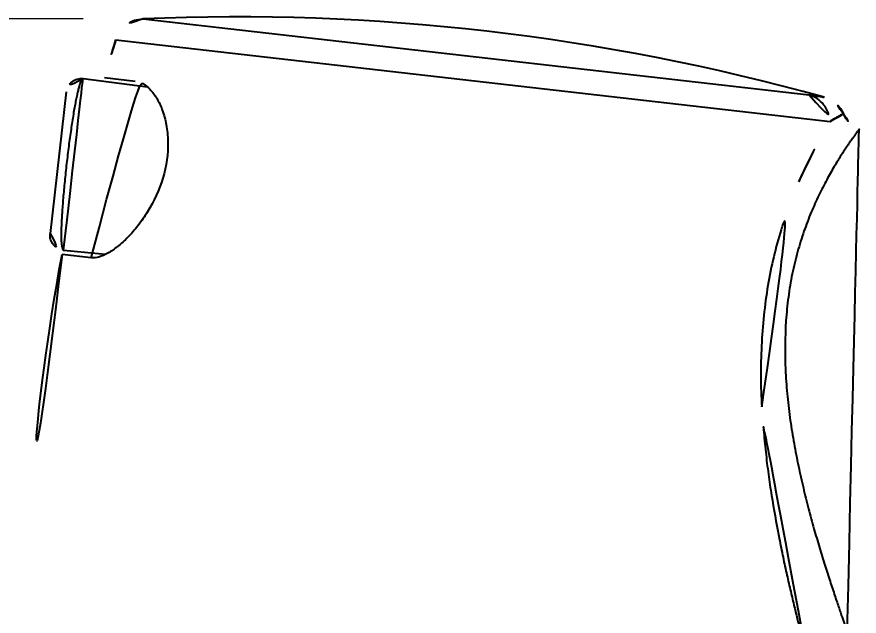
# Model space of a CAD drawing. Extents: x 16296671794 to 16296673174, y -37409618104 to -37409617131.
# Drawn here: x 16296671988.5 to 16296672044.4, y -37409617294.6 to -37409617254.8 of the extents above; entities that cross this region are included whole.
import ezdxf

# ---------------------------------------------------------------- set-up
doc = ezdxf.new("R2010")
doc.units = 0
doc.header["$LTSCALE"] = 10
doc.header["$MEASUREMENT"] = 0
doc.header["$PDMODE"] = 3
doc.header["$PDSIZE"] = -10
doc.layers.get('0').update_dxf_attribs({"linetype": 'CONTINUOUS'})
doc.layers.get('DEFPOINTS').update_dxf_attribs({"linetype": 'CONTINUOUS'})
doc.layers.add('3500S01', color=7, linetype='CONTINUOUS')
doc.layers.add('COLOR9_1', color=7, linetype='CONTINUOUS')
doc.styles.add('Daelim Dimension', font='NanumGothic.ttf')
doc.dimstyles.new('DEFAULT', dxfattribs={"dimscale": 2, "dimtxt": 2, "dimasz": 2, "dimexe": 0, "dimexo": 2, "dimgap": 1, "dimtad": 1, "dimdec": 1, "dimzin": 9, "dimdsep": 46, "dimtxsty": 'Daelim Dimension', "dimcen": 0.5, "dimclrd": 252, "dimclre": 252, "dimclrt": 3, "dimadec": 1, "dimazin": 0, "dimtfac": 1, "dimtdec": 1, "dimtix": 1, "dimtmove": 0, "dimatfit": 3, "dimfxl": 0, "dimtolj": 1, "dimtzin": 1, "dimlwd": 9, "dimlwe": 9, "dimarcsym": 0})

# ---------------------------------------------------------------- blocks, each defined once
blk = doc.blocks.new('*D4')
at = {"color": 5, "lineweight": 9}
for p, q in [((16296671992.894489, -37409617254.890663), (16296671872.35091, -37409617254.890663)), ((16296671872.35091, -37409617577.35965), (16296671872.35091, -37409617258.890663)), ((16296672176.03809, -37409617581.35965), (16296671872.35091, -37409617581.35965))]:
    blk.add_line(p, q, dxfattribs=at)
at = {"color": 5}
for points in [[(16296671871.68424, -37409617258.890663), (16296671873.01757, -37409617258.890663), (16296671872.35091, -37409617254.890663)], [(16296671871.68424, -37409617577.35965), (16296671873.01757, -37409617577.35965), (16296671872.35091, -37409617581.35965)]]:
    blk.add_solid(points, dxfattribs=at)
at = {"layer": 'DEFPOINTS', "color": 0}
for p in [(16296671872.35091, -37409617254.890663), (16296671996.894489, -37409617254.890663), (16296672180.03809, -37409617581.35965)]:
    blk.add_point(p, dxfattribs=at)
at = {"color": 7, "insert": (16296671858.94891, -37409617418.125153), "char_height": 20, "attachment_point": 5, "rotation": 90, "style": 'Daelim Dimension'}
blk.add_mtext('\\A1;326.5', dxfattribs=at)

msp = doc.modelspace()

# ---------------------------------------------------------------- linework, layer by layer
at = {"layer": '3500S01', "color": 9, "linetype": 'Continuous'}
for p, q in [((16296671996.89439, -37409617254.890663), (16296672041.088169, -37409617259.942917)), ((16296671995.073601, -37409617256.28434), (16296672042.49144, -37409617261.70517))]:
    msp.add_line(p, q, dxfattribs=at)
at = {"layer": '3500S01', "color": 7, "linetype": 'Continuous'}
for p, q in [((16296671994.310181, -37409617258.786903), (16296671996.36306, -37409617259.021584)), ((16296671993.430099, -37409617270.764442), (16296671991.50071, -37409617270.543877))]:
    msp.add_line(p, q, dxfattribs=at)
for centre, radius, start, end in [((16296671996.980061, -37409617256.888817), 2, 92.4550237, 162.4083402), ((16296672003.105579, -37409617399.757568), 145, 74.40517686, 92.45502368), ((16296672109.0285, -37409617292.41404), 119.54528, 162.40878993, 163.66289936), ((16296672041.54887, -37409617262.021629), 1.999749, 24.1566248, 74.4071891), ((16296672045.198151, -37409617260.384827), 1.999768, 204.158578, 246.9806935), ((16296672109.0285, -37409617292.41404), 119.54528, 169.45909724, 185.02076869)]:
    msp.add_arc(centre, radius, start, end, dxfattribs=at)
msp.add_open_spline([(16296671993.43013, -37409617270.76445), (16296671993.60339, -37409617270.784248), (16296671994.00135, -37409617270.726997), (16296671994.596081, -37409617270.452187), (16296671995.238529, -37409617270.003288), (16296671995.90663, -37409617269.388702), (16296671996.575649, -37409617268.617393), (16296671997.448931, -37409617267.355873), (16296671998.299299, -37409617265.506767), (16296671998.604691, -37409617263.48111), (16296671998.453211, -37409617261.953239), (16296671998.19412, -37409617260.986053), (16296671997.828791, -37409617260.192749), (16296671997.39213, -37409617259.587372), (16296671996.907579, -37409617259.17675), (16296671996.537821, -37409617259.041557), (16296671996.36307, -37409617259.021584)], degree=3, knots=[0, 0, 0, 0, 0.035352868, 0.079146494, 0.132066814, 0.193572966, 0.262766841, 0.33861653, 0.504140895, 0.67081815, 0.746559115, 0.814152612, 0.872868811, 0.922688577, 0.964341368, 1, 1, 1, 1], dxfattribs=at)
at = {"layer": '3500S01', "color": 9, "linetype": 'Continuous'}
for points, knots in [([(16296672041.088169, -37409617259.942917), (16296672041.277189, -37409617259.996437), (16296672041.6422, -37409617260.16552), (16296672042.085381, -37409617260.575813), (16296672042.38772, -37409617261.104584), (16296672042.47681, -37409617261.50383), (16296672042.49151, -37409617261.7052)], [0, 0, 0, 0, 0.24659614, 0.495277915, 0.746555432, 1, 1, 1, 1]), ([(16296672041.088209, -37409617259.942932), (16296672041.214331, -37409617259.959106), (16296672041.44585, -37409617259.989227), (16296672041.71941, -37409617260.030968), (16296672041.898769, -37409617260.062111), (16296672041.99317, -37409617260.078217), (16296672042.05196, -37409617260.08976), (16296672042.079229, -37409617260.093491), (16296672042.086399, -37409617260.09549)], [0, 0, 0, 0, 0.377707089, 0.693520658, 0.821876442, 0.918531767, 0.977883834, 1, 1, 1, 1]), ([(16296672042.49147, -37409617261.705238), (16296672042.55201, -37409617261.663986), (16296672042.668909, -37409617261.588013), (16296672042.8384, -37409617261.486519), (16296672042.98963, -37409617261.401337), (16296672043.118601, -37409617261.331017), (16296672043.211309, -37409617261.282494), (16296672043.272141, -37409617261.251701), (16296672043.30759, -37409617261.234718), (16296672043.334249, -37409617261.221367), (16296672043.35643, -37409617261.212791), (16296672043.36455, -37409617261.206093), (16296672043.374041, -37409617261.204674), (16296672043.373529, -37409617261.203247)], [0, 0, 0, 0, 0.216341074, 0.41162643, 0.583366132, 0.728888647, 0.845520985, 0.892170165, 0.930630875, 0.960755352, 0.982432743, 0.995547787, 1, 1, 1, 1]), ([(16296672043.62645, -37409617295.572357), (16296672043.625839, -37409617295.572113), (16296672043.625509, -37409617295.569008), (16296672043.622761, -37409617295.564491), (16296672043.61969, -37409617295.555473), (16296672043.61236, -37409617295.537453), (16296672043.60058, -37409617295.506111), (16296672043.58263, -37409617295.458847), (16296672043.56015, -37409617295.398376), (16296672043.53315, -37409617295.32502), (16296672043.501869, -37409617295.23893), (16296672043.451719, -37409617295.099586), (16296672043.37932, -37409617294.895752), (16296672043.28159, -37409617294.616943), (16296672043.169901, -37409617294.294418), (16296672043.0453, -37409617293.930847), (16296672042.908859, -37409617293.528992), (16296672042.705429, -37409617292.924782), (16296672042.43008, -37409617292.093681), (16296672042.084579, -37409617291.014603), (16296672041.72489, -37409617289.838493), (16296672041.36146, -37409617288.578873), (16296672041.003731, -37409617287.246727), (16296672040.660061, -37409617285.851433), (16296672040.339371, -37409617284.400597), (16296672040.05187, -37409617282.901077), (16296672039.807989, -37409617281.359909), (16296672039.62261, -37409617279.784142), (16296672039.47426, -37409617277.648163), (16296672039.48967, -37409617275.500526), (16296672039.69647, -37409617273.382736), (16296672039.953039, -37409617271.849319), (16296672040.30163, -37409617270.388329), (16296672040.7307, -37409617269.02211), (16296672041.212, -37409617267.765099), (16296672041.720209, -37409617266.626907), (16296672042.234699, -37409617265.615517), (16296672042.734159, -37409617264.735352), (16296672043.134701, -37409617264.087219), (16296672043.42944, -37409617263.634216), (16296672043.624439, -37409617263.342781), (16296672043.80068, -37409617263.084763), (16296672043.95657, -37409617262.860413), (16296672044.090879, -37409617262.670036), (16296672044.20245, -37409617262.514023), (16296672044.2806, -37409617262.405289), (16296672044.33107, -37409617262.335876), (16296672044.359751, -37409617262.296379), (16296672044.38233, -37409617262.266876), (16296672044.39888, -37409617262.24321), (16296672044.409201, -37409617262.233978), (16296672044.41436, -37409617262.224564), (16296672044.41618, -37409617262.225327)], [0, 0, 0, 0, 0.000056746, 0.00021832, 0.000483999, 0.000852995, 0.001897772, 0.003346308, 0.005192266, 0.00742932, 0.01005065, 0.013047398, 0.020129602, 0.028600856, 0.038385073, 0.049399737, 0.061559787, 0.074780237, 0.104073995, 0.136643142, 0.171947089, 0.209542995, 0.249067595, 0.290229134, 0.332769445, 0.376477728, 0.421148031, 0.466556529, 0.512495369, 0.604721793, 0.65028796, 0.694869016, 0.737944644, 0.778992799, 0.817585123, 0.853314081, 0.885842081, 0.914859943, 0.940076697, 0.9511701, 0.961206166, 0.970148353, 0.977966495, 0.984634814, 0.990127266, 0.994419158, 0.996110742, 0.997498393, 0.998581391, 0.9993591, 0.999831199, 1, 1, 1, 1]), ([(16296672040.41239, -37409617265.707817), (16296672040.59527, -37409617265.288147), (16296672041.22757, -37409617263.922928), (16296672041.951309, -37409617262.601357), (16296672042.49144, -37409617261.70517)], [0, 0, 0, 0, 0.304347563, 1, 1, 1, 1]), ([(16296672037.95413, -37409617280.657883), (16296672037.91478, -37409617279.987587), (16296672037.867161, -37409617278.639503), (16296672037.91757, -37409617276.615601), (16296672038.07192, -37409617274.601402), (16296672038.32873, -37409617272.624268), (16296672038.71394, -37409617270.720757), (16296672039.3519, -37409617268.39959), (16296672039.95969, -37409617266.746689), (16296672040.41239, -37409617265.707817)], [0, 0, 0, 0, 0.131734688, 0.264499708, 0.396991067, 0.52791925, 0.655419177, 0.777665853, 1, 1, 1, 1]), ([(16296672040.891291, -37409617296.982162), (16296672040.890961, -37409617296.98362), (16296672040.885941, -37409617296.968674), (16296672040.884211, -37409617296.959671), (16296672040.87443, -37409617296.923943), (16296672040.858379, -37409617296.86187), (16296672040.828329, -37409617296.748306), (16296672040.78483, -37409617296.581261), (16296672040.729031, -37409617296.368156), (16296672040.66214, -37409617296.113449), (16296672040.58473, -37409617295.818443), (16296672040.46278, -37409617295.3498), (16296672040.29277, -37409617294.677139), (16296672040.076031, -37409617293.777962), (16296672039.83338, -37409617292.772102), (16296672039.57682, -37409617291.671989), (16296672039.3253, -37409617290.485451), (16296672038.986719, -37409617288.772003), (16296672038.65811, -37409617286.982483), (16296672038.38349, -37409617285.121681), (16296672038.20709, -37409617283.662048), (16296672038.059401, -37409617282.170097), (16296672037.983879, -37409617281.164719), (16296672037.95413, -37409617280.657883)], [0, 0, 0, 0, 0.000270009, 0.001383284, 0.003298448, 0.005973901, 0.013558726, 0.024066254, 0.037351322, 0.053254377, 0.071643506, 0.092412471, 0.140692561, 0.196913665, 0.259415989, 0.327521067, 0.400871623, 0.478401591, 0.642886517, 0.729316586, 0.817985482, 0.908328503, 1, 1, 1, 1])]:
    msp.add_open_spline(points, degree=3, knots=knots, dxfattribs=at)
at = {"layer": 'COLOR9_1', "color": 7, "linetype": 'Continuous'}
for p, q in [((16296671997.17979, -37409617259.431381), (16296671992.909439, -37409617258.867531)), ((16296671991.785049, -37409617259.745354), (16296671990.71003, -37409617269.148888)), ((16296671991.607281, -37409617270.25782), (16296671994.395241, -37409617270.527344))]:
    msp.add_line(p, q, dxfattribs=at)
for centre, start, end in [((16296671992.77858, -37409617259.858932), 82.4807504, 173.4783369), ((16296671991.70356, -37409617269.262466), 173.4783369, 264.4753757)]:
    msp.add_arc(centre, 1, start, end, dxfattribs=at)
at = {"layer": 'COLOR9_1', "color": 9, "linetype": 'Continuous'}
msp.add_open_spline([(16296671991.60729, -37409617270.25753), (16296671991.599159, -37409617270.256622), (16296671991.58157, -37409617270.249329), (16296671991.559441, -37409617270.226768), (16296671991.53916, -37409617270.193031), (16296671991.520889, -37409617270.147636), (16296671991.504841, -37409617270.090424), (16296671991.484671, -37409617269.990417), (16296671991.46612, -37409617269.834183), (16296671991.4517, -37409617269.610001), (16296671991.445129, -37409617269.337486), (16296671991.44669, -37409617269.017799), (16296671991.456421, -37409617268.652473), (16296671991.474211, -37409617268.243622), (16296671991.50971, -37409617267.620529), (16296671991.574499, -37409617266.761917), (16296671991.67577, -37409617265.662857), (16296671991.79924, -37409617264.509483), (16296671991.93922, -37409617263.35807), (16296671992.089029, -37409617262.264771), (16296671992.21887, -37409617261.413803), (16296671992.325279, -37409617260.799026), (16296671992.40037, -37409617260.396912), (16296671992.473261, -37409617260.038933), (16296671992.543819, -37409617259.727249), (16296671992.611641, -37409617259.46331), (16296671992.676319, -37409617259.248222), (16296671992.72975, -37409617259.100258), (16296671992.771971, -37409617259.007423), (16296671992.800501, -37409617258.955322), (16296671992.82847, -37409617258.915253), (16296671992.85577, -37409617258.88694), (16296671992.882429, -37409617258.869949), (16296671992.901251, -37409617258.866859), (16296671992.909401, -37409617258.867813)], degree=3, knots=[0, 0, 0, 0, 0.002113662, 0.004718329, 0.008051771, 0.012231601, 0.017327377, 0.023394892, 0.038582937, 0.057943683, 0.081447557, 0.109022568, 0.140566596, 0.175902828, 0.214792332, 0.301872601, 0.398439208, 0.500060323, 0.601676299, 0.698223332, 0.785277482, 0.824153861, 0.859476789, 0.891007242, 0.918572322, 0.94206908, 0.961426954, 0.976614245, 0.982679643, 0.987772213, 0.991947582, 0.995276283, 0.997879143, 1, 1, 1, 1], dxfattribs=at)

# ---------------------------------------------------------------- dimensions: what is measured, and where the dimension line sits
at = {"color": 0}
dim = msp.add_linear_dim(base=(16296671872.35091, -37409617254.890663), p1=(16296672180.03809, -37409617581.35965), p2=(16296671996.894489, -37409617254.890663), angle=90, dimstyle='DEFAULT', override={"dimtxt": 10, "dimclrd": 5, "dimclre": 5, "dimclrt": 7}, dxfattribs=at)
dim.commit()
dim.dimension.update_dxf_attribs({"geometry": '*D4', "text_midpoint": (16296671858.94891, -37409617418.125153)})

doc.saveas('drawing.dxf')
